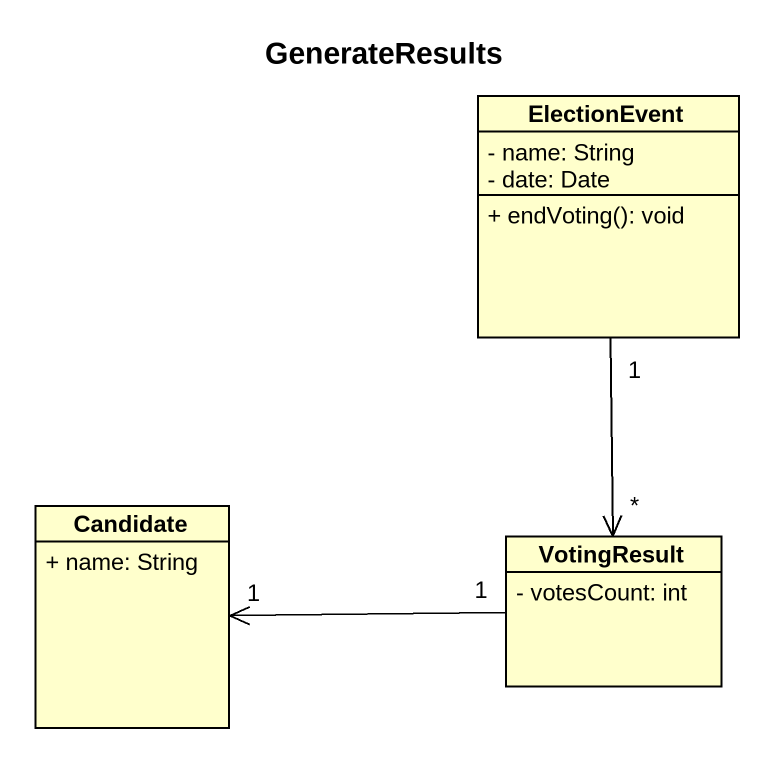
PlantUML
@startuml
title GenerateResults
hide circle
hide empty members
skinparam classAttributeIconSize 0
class ElectionEvent {
  - name: String
  - date: Date
  + endVoting(): void
}
class Candidate {
  + name: String
}
class VotingResult {
  - votesCount: int
}
ElectionEvent "1" --> "*" VotingResult
VotingResult "1" -left-> "1" Candidate
@enduml
